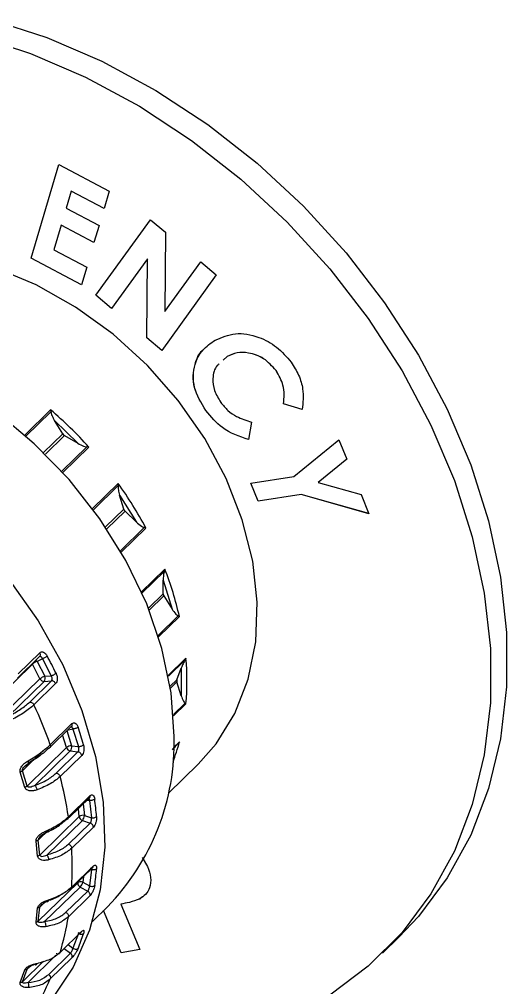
# Model space of a CAD drawing. Header units: millimetres. Extents: x 0 to 279, y 0 to 216.
# Drawn here: x 190.452 to 192.547, y 89.124 to 93.289 of the extents above; entities that cross this region are included whole.
import ezdxf

# ---------------------------------------------------------------- set-up
doc = ezdxf.new("R2010")
doc.units = ezdxf.units.MM

msp = doc.modelspace()

# ---------------------------------------------------------------- linework, layer by layer
at = {"color": 7, "linetype": 'Continuous', "lineweight": 25}
for p, q in [((190.5027, 92.2626), (190.6219, 92.6646)), ((190.5028, 92.2626), (190.6219, 92.6646)), ((190.6219, 92.6646), (190.8384, 92.5499)), ((190.6747, 92.55), (190.6531, 92.4773)), ((190.8162, 92.475), (190.6747, 92.55)), ((190.8162, 92.475), (190.6747, 92.55)), ((190.6747, 92.55), (190.6747, 92.55)), ((190.8384, 92.5499), (190.8162, 92.475)), ((190.6531, 92.4773), (190.7947, 92.4023)), ((190.7813, 92.1024), (191.0155, 92.4272)), ((190.7814, 92.1024), (191.0155, 92.4272)), ((191.0155, 92.4272), (191.0799, 92.3732)), ((190.6313, 92.4038), (190.5999, 92.298)), ((190.7728, 92.3289), (190.6313, 92.4039)), ((190.6313, 92.4039), (190.6313, 92.4038)), ((190.7728, 92.3288), (190.6313, 92.4038)), ((190.7947, 92.4023), (190.7728, 92.3288)), ((191.0799, 92.3732), (191.0774, 92.0324)), ((190.5999, 92.298), (190.7415, 92.223)), ((190.7192, 92.1479), (190.5027, 92.2626)), ((190.5028, 92.2626), (190.5027, 92.2626)), ((190.7192, 92.1479), (190.5028, 92.2626)), ((191.0023, 92.2591), (190.8487, 92.046)), ((191, 91.9191), (191.0023, 92.2591)), ((191, 91.9192), (191.0023, 92.2591)), ((191.0023, 92.2591), (191.0023, 92.2591)), ((190.7415, 92.223), (190.7192, 92.1479)), ((191.0774, 92.0324), (191.2315, 92.2461)), ((191.0774, 92.0324), (191.2315, 92.2461)), ((191.2315, 92.2461), (191.2987, 92.1898)), ((191.2987, 92.1898), (191.0646, 91.865)), ((190.8487, 92.046), (190.7813, 92.1024)), ((190.7814, 92.1024), (190.7813, 92.1024)), ((190.8487, 92.046), (190.7814, 92.1024)), ((191.0774, 92.0324), (191.0774, 92.0324)), ((191.0646, 91.865), (191, 91.9192)), ((191, 91.9192), (191, 91.9191)), ((191.0646, 91.865), (191, 91.9191)), ((191.3453, 91.8383), (191.3281, 91.8229)), ((191.3453, 91.8383), (191.3282, 91.8229)), ((191.3453, 91.8383), (191.3453, 91.8383)), ((191.5554, 91.7788), (191.5554, 91.7787)), ((191.6681, 91.6113), (191.5878, 91.6358)), ((191.5879, 91.6358), (191.5878, 91.6358)), ((191.6681, 91.6113), (191.5879, 91.6358)), ((190.5864, 91.6097), (190.5877, 91.6016)), ((191.2535, 91.6061), (191.2534, 91.606)), ((190.6388, 91.5062), (190.6039, 91.563)), ((190.6039, 91.563), (190.7035, 91.4657)), ((191.4497, 91.5569), (191.4376, 91.4817)), ((190.6463, 91.4988), (190.7035, 91.4657)), ((191.6322, 91.3229), (191.8254, 91.4806)), ((191.8254, 91.4806), (191.8593, 91.397)), ((190.7508, 91.4493), (190.7425, 91.4505)), ((191.8593, 91.397), (191.737, 91.297)), ((191.8593, 91.397), (191.737, 91.297)), ((191.4474, 91.2942), (191.6322, 91.3229)), ((191.737, 91.297), (191.9207, 91.2454)), ((191.737, 91.297), (191.737, 91.297)), ((190.877, 91.2926), (190.8768, 91.2839)), ((191.4791, 91.216), (191.4474, 91.2942)), ((191.4791, 91.216), (191.4474, 91.2942)), ((190.9011, 91.1827), (190.8829, 91.2431)), ((190.8829, 91.2431), (190.9553, 91.1268)), ((191.6639, 91.2448), (191.4791, 91.216)), ((191.6639, 91.2447), (191.4791, 91.216)), ((191.4791, 91.216), (191.4791, 91.216)), ((191.9541, 91.163), (191.6639, 91.2448)), ((191.6639, 91.2448), (191.6639, 91.2447)), ((191.9541, 91.1629), (191.6639, 91.2447)), ((191.9207, 91.2454), (191.9541, 91.1629)), ((190.9065, 91.1739), (190.9553, 91.1268)), ((190.9964, 91.1009), (190.9893, 91.1032)), ((191.0774, 90.9247), (191.0755, 90.9158)), ((191.0701, 90.8184), (191.0705, 90.8764)), ((191.0705, 90.8764), (191.1086, 90.7525)), ((191.0729, 90.809), (191.1086, 90.7525)), ((191.1402, 90.7204), (191.1347, 90.7233)), ((190.4439, 90.4558), (190.5373, 90.5469)), ((190.4469, 90.4736), (190.5402, 90.5647)), ((190.54, 90.549), (190.5396, 90.5483)), ((190.5083, 90.5157), (190.3389, 90.3505)), ((190.5408, 90.4523), (190.5083, 90.5157)), ((190.5514, 90.5392), (190.5288, 90.527)), ((190.5288, 90.527), (190.5613, 90.4636)), ((190.5514, 90.5392), (190.589, 90.4658)), ((191.1681, 90.542), (191.1644, 90.5335)), ((190.5613, 90.4636), (190.589, 90.4658)), ((191.1293, 90.4489), (191.1483, 90.4989)), ((191.1483, 90.4989), (191.1483, 90.3795)), ((190.3714, 90.287), (190.5408, 90.4523)), ((190.406, 90.2922), (190.5586, 90.4412)), ((190.5901, 90.4438), (190.4968, 90.3527)), ((190.6082, 90.432), (190.5149, 90.3409)), ((190.5586, 90.4412), (190.5901, 90.4438)), ((191.1483, 90.3795), (191.1293, 90.4399)), ((191.1644, 90.348), (191.1681, 90.3451)), ((190.5851, 90.1691), (190.6784, 90.2602)), ((190.5782, 90.1533), (190.6715, 90.2444)), ((190.6761, 90.2469), (190.6759, 90.2468)), ((190.6826, 90.2366), (190.7058, 90.161)), ((191.1166, 90.1567), (191.1347, 90.1743)), ((191.1402, 90.1818), (191.1347, 90.1743)), ((190.4856, 89.9914), (190.6549, 90.1567)), ((190.5183, 89.9936), (190.671, 90.1426)), ((190.7042, 90.1381), (190.6109, 90.047)), ((190.671, 90.1426), (190.7042, 90.1381)), ((190.6767, 90.1649), (190.7058, 90.161)), ((190.4743, 90.0756), (190.4916, 90.0893)), ((190.7205, 90.1233), (190.6271, 90.0322)), ((190.4762, 89.9857), (190.456, 90.0516)), ((190.4856, 89.9914), (190.4655, 90.0568)), ((191.0927, 89.9607), (191.2201, 90.085)), ((190.663, 89.859), (190.7563, 89.9501)), ((190.6669, 89.8555), (190.7534, 89.94)), ((190.7537, 89.9298), (190.7616, 89.8551)), ((190.5404, 89.6947), (190.7098, 89.86)), ((190.5708, 89.6945), (190.7234, 89.8435)), ((190.7234, 89.8435), (190.7569, 89.8322)), ((190.7322, 89.8651), (190.7616, 89.8551)), ((190.7569, 89.8322), (190.6635, 89.7411)), ((190.7705, 89.815), (190.6772, 89.7239)), ((190.5308, 89.6899), (190.524, 89.7549)), ((190.5404, 89.6947), (190.5336, 89.7592)), ((190.9799, 89.6841), (191.003, 89.6455)), ((190.6772, 89.5568), (190.7705, 89.6479)), ((190.6809, 89.5563), (190.7675, 89.6408)), ((190.7616, 89.6321), (190.7537, 89.5617)), ((190.5336, 89.4098), (190.703, 89.5751)), ((190.5609, 89.408), (190.7136, 89.557)), ((190.7136, 89.557), (190.7458, 89.5393)), ((190.7254, 89.5772), (190.7537, 89.5617)), ((190.7458, 89.5393), (190.6525, 89.4482)), ((190.7563, 89.5205), (190.663, 89.4294)), ((190.9811, 89.5146), (190.9697, 89.5055)), ((190.9697, 89.5055), (190.9697, 89.5054)), ((190.524, 89.4059), (190.5308, 89.4671)), ((190.5336, 89.4098), (190.5404, 89.4707)), ((190.7661, 89.409), (190.8309, 89.4722)), ((190.888, 89.4836), (190.9703, 89.2878)), ((190.8881, 89.4836), (190.888, 89.4836)), ((190.8899, 89.2738), (190.8136, 89.4554)), ((190.8899, 89.2738), (190.8136, 89.4553)), ((190.6271, 89.2757), (190.7205, 89.3668)), ((190.7058, 89.3565), (190.6826, 89.2935)), ((192.0131, 89.2724), (192.0831, 89.3407)), ((190.6715, 89.2723), (190.5782, 89.1812)), ((190.9703, 89.2879), (190.8899, 89.2738)), ((190.9703, 89.2878), (190.8899, 89.2738)), ((190.8899, 89.2738), (190.8899, 89.2738)), ((190.6784, 89.2528), (190.5851, 89.1617)), ((190.456, 89.1461), (190.4762, 89.201)), ((190.4655, 89.1493), (190.4856, 89.2037))]:
    msp.add_line(p, q, dxfattribs=at)
at = {"color": 8, "linetype": 'Continuous', "lineweight": 25}
for p, q in [((190.4751, 91.5011), (190.5864, 91.6097)), ((190.4802, 91.4966), (190.5877, 91.6016)), ((190.6388, 91.5062), (190.5565, 91.4258)), ((190.564, 91.4184), (190.6463, 91.4988)), ((190.7425, 91.4505), (190.6346, 91.3451)), ((190.7508, 91.4493), (190.6391, 91.3402)), ((190.7668, 91.1851), (190.877, 91.2926)), ((190.7705, 91.1801), (190.8768, 91.2839)), ((190.9011, 91.1827), (190.8225, 91.1061)), ((190.8282, 91.0975), (190.9065, 91.1739)), ((190.9893, 91.1032), (190.8868, 91.0032)), ((190.9964, 91.1009), (190.8902, 90.9973)), ((190.9772, 90.8269), (191.0774, 90.9247)), ((190.9794, 90.822), (191.0755, 90.9158)), ((191.0701, 90.8184), (191.0068, 90.7567)), ((191.0103, 90.7479), (191.0729, 90.809)), ((191.1347, 90.7233), (191.0484, 90.6392)), ((191.1402, 90.7204), (191.0504, 90.6328)), ((190.5083, 90.5157), (190.5074, 90.5177)), ((191.0918, 90.4675), (191.1681, 90.542)), ((191.0926, 90.4634), (191.1644, 90.5335)), ((191.1293, 90.4489), (191.1001, 90.4204)), ((191.1013, 90.4125), (191.1293, 90.4399)), ((191.1644, 90.348), (191.1142, 90.299)), ((191.1681, 90.3451), (191.1146, 90.2928)), ((190.6567, 90.23), (190.6767, 90.1649)), ((190.6826, 90.2366), (190.6572, 90.2305)), ((190.6549, 90.1567), (190.638, 90.2117)), ((191.1167, 90.1589), (191.1402, 90.1818)), ((190.5545, 90.1437), (190.4655, 90.0568)), ((190.7537, 89.9298), (190.7429, 89.9297)), ((190.7098, 89.86), (190.7062, 89.8939)), ((190.727, 89.9142), (190.7322, 89.8651)), ((190.5812, 89.8056), (190.5336, 89.7592)), ((190.7616, 89.6321), (190.7591, 89.6326)), ((190.7282, 89.6025), (190.7254, 89.5772)), ((190.703, 89.5751), (190.7033, 89.5781)), ((190.5585, 89.4883), (190.5404, 89.4707)), ((190.662, 89.3097), (190.6826, 89.2935)), ((190.4893, 89.1466), (190.6087, 89.2632)), ((190.645, 89.2931), (190.6715, 89.2723)), ((190.4655, 89.1493), (190.556, 89.2376)), ((190.4958, 89.2137), (190.4856, 89.2037))]:
    msp.add_line(p, q, dxfattribs=at)
at = {"color": 7, "linetype": 'Continuous', "lineweight": 25, "flags": 128}
for points in [[(190.3297, 93.2891), (190.5697, 93.2113), (190.8069, 93.1091), (191.0386, 92.9838), (191.2619, 92.8369), (191.4743, 92.67), (191.6733, 92.4852), (191.8565, 92.2845), (192.0219, 92.0705), (192.1673, 91.8454), (192.2913, 91.6121), (192.3922, 91.3732), (192.469, 91.1315), (192.5207, 90.8899), (192.5467, 90.6512), (192.5467, 90.4182), (192.5207, 90.1937), (192.469, 89.9802), (192.3922, 89.7802), (192.2913, 89.5962), (192.1673, 89.4302), (192.0831, 89.3407)], [(190.2597, 93.2208), (190.4997, 93.1429), (190.7369, 93.0408), (190.9686, 92.9155), (191.1919, 92.7685), (191.4043, 92.6017), (191.6033, 92.4169), (191.7865, 92.2162), (191.9518, 92.0021), (192.0973, 91.7771), (192.2213, 91.5438), (192.3222, 91.3049), (192.399, 91.0632), (192.4507, 90.8216), (192.4767, 90.5829), (192.4767, 90.3499), (192.4507, 90.1254), (192.399, 89.9118), (192.3222, 89.7119), (192.2213, 89.5279), (192.0973, 89.3619), (191.9518, 89.216), (191.7865, 89.0918)], [(191.2201, 90.085), (191.2977, 90.1729), (191.3789, 90.3038), (191.4362, 90.4511), (191.4684, 90.6115), (191.4749, 90.7817), (191.4555, 90.958), (191.4106, 91.1367), (191.3412, 91.3139), (191.2487, 91.4859), (191.1351, 91.6491), (191.0029, 91.7998), (190.8548, 91.935), (190.6941, 92.0517), (190.5241, 92.1475), (190.3484, 92.2203), (190.1709, 92.2685), (189.9952, 92.2912), (189.8252, 92.2879), (189.6645, 92.2585), (189.5164, 92.2038), (189.3842, 92.1249), (189.2992, 92.0529)], [(191.1175, 90.2049), (191.1043, 90.3924), (191.0647, 90.5835), (190.9997, 90.7744), (190.9104, 90.9615), (190.7986, 91.141), (190.6664, 91.3096), (190.5165, 91.4638), (190.3518, 91.6008), (190.1754, 91.7178), (189.9908, 91.8125), (189.8017, 91.8832), (189.6115, 91.9284), (189.4242, 91.9473), (189.2433, 91.9395), (189.0723, 91.9052), (188.9146, 91.845), (188.7733, 91.76), (188.6772, 91.6787)], [(189.3457, 91.6055), (189.5422, 91.5394), (189.7351, 91.4489), (189.9212, 91.3358), (190.0969, 91.2019), (190.2592, 91.0498), (190.4053, 90.8821), (190.5324, 90.7018), (190.6384, 90.5122), (190.7212, 90.3165), (190.7796, 90.1184), (190.8123, 89.9213), (190.8189, 89.7288), (190.7992, 89.5443), (190.7536, 89.371), (190.6828, 89.2122), (190.5882, 89.0705), (190.5098, 88.9842)]]:
    msp.add_lwpolyline(points, dxfattribs=at)
at = {"color": 7, "linetype": 'Continuous', "lineweight": 25}
for centre, radius, start, end in [((189.4063, 90.236), 1.811, 42.0624, 49.3332), ((190.6573, 91.5175), 0.0217, 211.6391, 239.7564), ((189.4769, 90.2877), 1.7234, 28.1555, 35.6707), ((190.9208, 91.1889), 0.0207, 197.3849, 226.4412), ((189.7164, 90.3947), 1.4606, 12.8836, 21.276), ((191.0876, 90.8187), 0.0176, 180.8733, 213.2863), ((188.8098, 89.6007), 2.0018, 25.952, 28.3364), ((190.5448, 90.4736), 0.0558, 106.6116, 130.8661), ((190.0301, 90.4435), 1.1423, 355.0558, 4.9442), ((190.5773, 90.4102), 0.0558, 106.6116, 130.8661), ((190.5396, 90.4549), 0.0234, 324.2659, 21.7943), ((190.5585, 90.4608), 0.0196, 205.6507, 270.3769), ((191.1424, 90.4444), 0.0139, 160.9634, 199.0366), ((188.7996, 89.5402), 1.893, 19.4057, 25.024), ((189.0233, 89.6869), 1.7713, 15.7863, 18.3733), ((190.1097, 90.1768), 1.0083, 315.6678, 1.598), ((190.6783, 90.1276), 0.0374, 92.4442, 128.7717), ((190.6745, 90.1629), 0.0206, 197.4861, 259.9868), ((190.6483, 90.1603), 0.0288, 322.0151, 9.1751), ((189.0401, 89.6134), 1.6414, 8.6044, 14.7832), ((189.2781, 89.7393), 1.5107, 4.5751, 7.4517), ((190.7268, 89.837), 0.0286, 79.0824, 126.5332), ((190.7301, 89.863), 0.0206, 188.3595, 250.8908), ((190.6946, 89.8678), 0.0377, 319.7791, 355.7912), ((189.2951, 89.6403), 1.3846, 356.5394, 3.4606), ((189.5199, 89.7398), 1.2685, 352.0082, 355.2403), ((190.7225, 89.5744), 0.0196, 177.9293, 242.7477), ((190.7161, 89.5558), 0.0233, 66.4819, 124.2845), ((190.6717, 89.5951), 0.0566, 317.6896, 341.6029), ((189.5111, 89.617), 1.1671, 342.9939, 350.751), ((189.7005, 89.6989), 1.0829, 337.9574, 341.5488), ((189.6494, 89.5676), 1.0199, 328.0607, 336.5476)]:
    msp.add_arc(centre, radius, start, end, dxfattribs=at)
at = {"color": 8, "linetype": 'Continuous', "lineweight": 25}
for centre, radius, start, end in [((190.511, 90.5149), 0.0215, 34.2959, 56.5196), ((190.2532, 90.4111), 0.9162, 339.7206, 345.505)]:
    msp.add_arc(centre, radius, start, end, dxfattribs=at)
at = {"color": 7, "linetype": 'Continuous', "lineweight": 25}
for points, knots in [([(191.2943, 91.9094), (191.322, 91.9214), (191.3774, 91.9454), (191.4748, 91.9293), (191.5612, 91.8833), (191.6009, 91.8373), (191.6207, 91.8143)], [0, 0, 0, 0, 0.280229, 0.559622, 0.779966, 1, 1, 1, 1]), ([(191.2534, 91.606), (191.2339, 91.6392), (191.1948, 91.7054), (191.2002, 91.8011), (191.2365, 91.87), (191.275, 91.8962), (191.2943, 91.9094)], [0, 0, 0, 0, 0.279279, 0.558582, 0.779077, 1, 1, 1, 1]), ([(191.2535, 91.6061), (191.2338, 91.6393), (191.1945, 91.7058), (191.2016, 91.7998), (191.2237, 91.8527), (191.2429, 91.8679), (191.2441, 91.8689)], [0, 0, 0, 0, 0.351852, 0.703733, 0.981526, 1, 1, 1, 1]), ([(191.5554, 91.7787), (191.5387, 91.7974), (191.5052, 91.8347), (191.4416, 91.8563), (191.3866, 91.8574), (191.3591, 91.8447), (191.3453, 91.8383)], [0, 0, 0, 0, 0.278955, 0.558611, 0.779181, 1, 1, 1, 1]), ([(191.5554, 91.7788), (191.5387, 91.7974), (191.5053, 91.8348), (191.4416, 91.8564), (191.3867, 91.8574), (191.3591, 91.8447), (191.3453, 91.8383)], [0, 0, 0, 0, 0.278955, 0.558611, 0.779181, 1, 1, 1, 1]), ([(191.3116, 91.8081), (191.3087, 91.8056), (191.2911, 91.791), (191.2811, 91.7493), (191.2875, 91.6917), (191.3078, 91.6582), (191.3179, 91.6415)], [0, 0, 0, 0, 0.073744, 0.433306, 0.716628, 1, 1, 1, 1]), ([(191.6207, 91.8143), (191.6323, 91.7959), (191.6554, 91.759), (191.6763, 91.6874), (191.6712, 91.6401), (191.6681, 91.6113)], [0, 0, 0, 0, 0.280274, 0.560712, 1, 1, 1, 1]), ([(191.5879, 91.6358), (191.5903, 91.6624), (191.5947, 91.7098), (191.5674, 91.7577), (191.5554, 91.7788)], [0, 0, 0, 0, 0.560366, 1, 1, 1, 1]), ([(191.5878, 91.6358), (191.5903, 91.6624), (191.5947, 91.7098), (191.5674, 91.7577), (191.5554, 91.7787)], [0, 0, 0, 0, 0.560366, 1, 1, 1, 1]), ([(191.3179, 91.6415), (191.3277, 91.6295), (191.3471, 91.6055), (191.3931, 91.5747), (191.4282, 91.5636), (191.4497, 91.5569)], [0, 0, 0, 0, 0.279984, 0.559714, 1, 1, 1, 1]), ([(190.5877, 91.6016), (190.5882, 91.5989), (190.5899, 91.5892), (190.5963, 91.576), (190.6019, 91.5664), (190.6039, 91.563)], [0, 0, 0, 0, 0.199569, 0.716122, 1, 1, 1, 1]), ([(191.4376, 91.4817), (191.3979, 91.495), (191.327, 91.5186), (191.2759, 91.5793), (191.2534, 91.606)], [0, 0, 0, 0, 0.560168, 1, 1, 1, 1]), ([(191.4376, 91.4818), (191.3979, 91.495), (191.327, 91.5186), (191.2759, 91.5793), (191.2535, 91.6061)], [0, 0, 0, 0, 0.560168, 1, 1, 1, 1]), ([(190.7035, 91.4657), (190.7116, 91.4614), (190.7229, 91.4554), (190.7367, 91.4511), (190.7414, 91.4506), (190.7425, 91.4505)], [0, 0, 0, 0, 0.653569, 0.913498, 1, 1, 1, 1]), ([(190.8768, 91.2839), (190.8767, 91.281), (190.8763, 91.2709), (190.8791, 91.2569), (190.8819, 91.2467), (190.8829, 91.2431)], [0, 0, 0, 0, 0.199569, 0.716122, 1, 1, 1, 1]), ([(190.9553, 91.1268), (190.9623, 91.1206), (190.9719, 91.1119), (190.9841, 91.1048), (190.9883, 91.1036), (190.9893, 91.1032)], [0, 0, 0, 0, 0.653569, 0.913498, 1, 1, 1, 1]), ([(191.0755, 90.9158), (191.0748, 90.9131), (191.072, 90.9032), (191.0709, 90.8898), (191.0706, 90.8799), (191.0705, 90.8764)], [0, 0, 0, 0, 0.199569, 0.716122, 1, 1, 1, 1]), ([(191.1086, 90.7525), (191.1137, 90.7451), (191.1209, 90.7346), (191.1304, 90.7256), (191.1338, 90.7238), (191.1347, 90.7233)], [0, 0, 0, 0, 0.653569, 0.913498, 1, 1, 1, 1]), ([(190.5514, 90.5392), (190.5509, 90.5403), (190.5499, 90.5425), (190.5477, 90.5456), (190.5452, 90.5477), (190.5427, 90.5486), (190.5407, 90.5487), (190.5388, 90.5482), (190.5378, 90.5473), (190.5373, 90.5469)], [0, 0, 0, 0, 0.14631, 0.279252, 0.504411, 0.63196, 0.75689, 0.879474, 1, 1, 1, 1]), ([(190.5402, 90.5647), (190.5425, 90.5662), (190.5471, 90.5693), (190.556, 90.5677), (190.5649, 90.5615), (190.5694, 90.5544), (190.5717, 90.5509)], [0, 0, 0, 0, 0.248902, 0.498271, 0.748568, 1, 1, 1, 1]), ([(191.1644, 90.5335), (191.163, 90.531), (191.1579, 90.5222), (191.1528, 90.5104), (191.1495, 90.5019), (191.1483, 90.4989)], [0, 0, 0, 0, 0.199569, 0.716122, 1, 1, 1, 1]), ([(190.5901, 90.4438), (190.5906, 90.4443), (190.5915, 90.4454), (190.5925, 90.4477), (190.5931, 90.4504), (190.5932, 90.4542), (190.5924, 90.4583), (190.5909, 90.4626), (190.5896, 90.4647), (190.589, 90.4658)], [0, 0, 0, 0, 0.120543, 0.243132, 0.368053, 0.495582, 0.720779, 0.853714, 1, 1, 1, 1]), ([(190.6097, 90.4767), (190.6113, 90.4727), (190.6146, 90.4645), (190.6157, 90.4513), (190.6137, 90.4394), (190.6101, 90.4344), (190.6082, 90.432)], [0, 0, 0, 0, 0.251436, 0.501736, 0.7511, 1, 1, 1, 1]), ([(191.1483, 90.3795), (191.1511, 90.3715), (191.1551, 90.3603), (191.1612, 90.3505), (191.1637, 90.3485), (191.1644, 90.348)], [0, 0, 0, 0, 0.6535687, 0.9134985, 1, 1, 1, 1]), ([(190.406, 90.2922), (190.4243, 90.302), (190.4609, 90.3215), (190.4848, 90.3423), (190.4968, 90.3527)], [0, 0, 0, 0, 0.500023, 1, 1, 1, 1]), ([(190.5149, 90.3409), (190.5022, 90.3298), (190.4766, 90.3075), (190.4374, 90.2864), (190.4177, 90.2759)], [0, 0, 0, 0, 0.4984838, 1, 1, 1, 1]), ([(190.6784, 90.2602), (190.6806, 90.2617), (190.685, 90.2648), (190.6926, 90.2628), (190.6996, 90.2563), (190.7027, 90.2489), (190.7043, 90.2452)], [0, 0, 0, 0, 0.248902, 0.498271, 0.748568, 1, 1, 1, 1]), ([(190.6826, 90.2366), (190.6823, 90.2378), (190.6818, 90.2399), (190.6803, 90.243), (190.6785, 90.2452), (190.6764, 90.2462), (190.6747, 90.2463), (190.6731, 90.2457), (190.672, 90.2449), (190.6715, 90.2444)], [0, 0, 0, 0, 0.14631, 0.279252, 0.504411, 0.63196, 0.75689, 0.879474, 1, 1, 1, 1]), ([(191.1347, 90.1743), (191.1327, 90.1723), (191.1256, 90.1651), (191.1169, 90.1561), (191.1108, 90.1497), (191.1086, 90.1474)], [0, 0, 0, 0, 0.199569, 0.716122, 1, 1, 1, 1]), ([(190.5782, 90.1533), (190.5663, 90.1427), (190.5426, 90.1215), (190.507, 90.0993), (190.4893, 90.0882)], [0, 0, 0, 0, 0.499977, 1, 1, 1, 1]), ([(190.4897, 90.0996), (190.5089, 90.1115), (190.547, 90.1351), (190.5724, 90.1578), (190.5851, 90.1691)], [0, 0, 0, 0, 0.501516, 1, 1, 1, 1]), ([(190.7042, 90.1381), (190.7047, 90.1386), (190.7056, 90.1397), (190.7068, 90.1421), (190.7076, 90.1448), (190.7082, 90.1487), (190.708, 90.1531), (190.7071, 90.1575), (190.7063, 90.1598), (190.7058, 90.161)], [0, 0, 0, 0, 0.120543, 0.243132, 0.368053, 0.495582, 0.720779, 0.853714, 1, 1, 1, 1]), ([(190.7278, 90.1688), (190.7286, 90.1646), (190.7304, 90.1563), (190.7295, 90.1428), (190.7262, 90.1308), (190.7224, 90.1258), (190.7205, 90.1233)], [0, 0, 0, 0, 0.251435, 0.501736, 0.7511, 1, 1, 1, 1]), ([(190.456, 90.0516), (190.4556, 90.0539), (190.4547, 90.0587), (190.4565, 90.0662), (190.46, 90.0733), (190.4661, 90.0817), (190.4761, 90.0911), (190.4849, 90.0967), (190.4897, 90.0996)], [0, 0, 0, 0, 0.116749, 0.241492, 0.359214, 0.490782, 0.725952, 1, 1, 1, 1]), ([(190.4655, 90.0568), (190.4653, 90.0578), (190.465, 90.0598), (190.4663, 90.065), (190.4735, 90.0766), (190.4825, 90.0832), (190.4893, 90.0882)], [0, 0, 0, 0, 0.067879, 0.14499, 0.346713, 1, 1, 1, 1]), ([(190.4908, 90.0887), (190.491, 90.0887), (190.4914, 90.0887), (190.4914, 90.0891), (190.4914, 90.0893)], [0, 0, 0, 0, 0.603079, 1, 1, 1, 1]), ([(190.4655, 90.0568), (190.4649, 90.0564), (190.4638, 90.0554), (190.4615, 90.054), (190.4589, 90.0527), (190.4569, 90.052), (190.456, 90.0516)], [0, 0, 0, 0, 0.249955, 0.5, 0.750045, 1, 1, 1, 1]), ([(190.5183, 89.9936), (190.5371, 90.0014), (190.5748, 90.0168), (190.5988, 90.0369), (190.6109, 90.047)], [0, 0, 0, 0, 0.500023, 1, 1, 1, 1]), ([(190.6271, 90.0322), (190.6143, 90.0214), (190.5886, 89.9998), (190.5483, 89.9831), (190.5281, 89.9748)], [0, 0, 0, 0, 0.498484, 1, 1, 1, 1]), ([(190.4856, 89.9914), (190.485, 89.9909), (190.4839, 89.9899), (190.4817, 89.9884), (190.4791, 89.9869), (190.4772, 89.9861), (190.4762, 89.9857)], [0, 0, 0, 0, 0.2499958, 0.4999914, 0.7499715, 1, 1, 1, 1]), ([(190.5281, 89.9748), (190.5229, 89.9732), (190.5133, 89.9702), (190.5006, 89.9698), (190.4913, 89.9717), (190.4847, 89.9748), (190.4791, 89.9793), (190.4772, 89.9836), (190.4762, 89.9857)], [0, 0, 0, 0, 0.271888, 0.508743, 0.639286, 0.758136, 0.883792, 1, 1, 1, 1]), ([(190.5183, 89.9936), (190.5113, 89.9901), (190.503, 89.986), (190.4928, 89.9862), (190.4895, 89.9871), (190.4873, 89.9886), (190.4861, 89.9901), (190.4857, 89.991), (190.4856, 89.9914)], [0, 0, 0, 0, 0.633437, 0.750887, 0.848181, 0.928997, 0.965242, 1, 1, 1, 1]), ([(190.5183, 89.9936), (190.5195, 89.9926), (190.5217, 89.9905), (190.5247, 89.9853), (190.5269, 89.9798), (190.5277, 89.9765), (190.5281, 89.9748)], [0, 0, 0, 0, 0.279633, 0.559107, 0.779383, 1, 1, 1, 1]), ([(190.7537, 89.9298), (190.7537, 89.9309), (190.7536, 89.9329), (190.7529, 89.9359), (190.7518, 89.938), (190.7502, 89.9389), (190.7488, 89.9389), (190.7473, 89.9384), (190.7463, 89.9375), (190.7458, 89.937)], [0, 0, 0, 0, 0.14631, 0.279252, 0.504411, 0.63196, 0.75689, 0.879474, 1, 1, 1, 1]), ([(190.7563, 89.9501), (190.7584, 89.9516), (190.7627, 89.9546), (190.7689, 89.9527), (190.7738, 89.9462), (190.7753, 89.9389), (190.7761, 89.9353)], [0, 0, 0, 0, 0.2489022, 0.4982708, 0.7485683, 1, 1, 1, 1]), ([(190.5609, 89.7879), (190.5795, 89.797), (190.6165, 89.8151), (190.6405, 89.8357), (190.6525, 89.8459)], [0, 0, 0, 0, 0.5000234, 1, 1, 1, 1]), ([(190.5649, 89.797), (190.5848, 89.8067), (190.6246, 89.826), (190.6502, 89.848), (190.663, 89.859)], [0, 0, 0, 0, 0.501516, 1, 1, 1, 1]), ([(190.7569, 89.8322), (190.7573, 89.8327), (190.7583, 89.8338), (190.7596, 89.8361), (190.7607, 89.8389), (190.7618, 89.8428), (190.7623, 89.8472), (190.7622, 89.8516), (190.7618, 89.8539), (190.7616, 89.8551)], [0, 0, 0, 0, 0.120543, 0.243131, 0.368052, 0.49558, 0.720778, 0.853714, 1, 1, 1, 1]), ([(190.784, 89.8598), (190.7841, 89.8557), (190.7842, 89.8476), (190.7813, 89.8343), (190.7766, 89.8224), (190.7726, 89.8175), (190.7705, 89.815)], [0, 0, 0, 0, 0.251436, 0.501738, 0.751102, 1, 1, 1, 1]), ([(190.532, 89.7748), (190.5339, 89.7768), (190.5393, 89.7825), (190.5506, 89.7902), (190.5599, 89.7947), (190.5649, 89.797)], [0, 0, 0, 0, 0.204257, 0.574688, 1, 1, 1, 1]), ([(190.5609, 89.7879), (190.5619, 89.7876), (190.5638, 89.787), (190.5653, 89.7891), (190.5656, 89.7926), (190.5651, 89.7955), (190.5649, 89.797)], [0, 0, 0, 0, 0.2796331, 0.5591074, 0.7793828, 1, 1, 1, 1]), ([(190.5336, 89.7592), (190.5331, 89.7588), (190.5319, 89.7578), (190.5296, 89.7567), (190.527, 89.7556), (190.525, 89.7551), (190.524, 89.7549)], [0, 0, 0, 0, 0.249955, 0.5, 0.750045, 1, 1, 1, 1]), ([(190.5609, 89.7879), (190.5538, 89.7834), (190.5446, 89.7777), (190.5358, 89.767), (190.5337, 89.7622), (190.5336, 89.7602), (190.5336, 89.7592)], [0, 0, 0, 0, 0.653287, 0.85501, 0.932121, 1, 1, 1, 1]), ([(190.6635, 89.7411), (190.6515, 89.7313), (190.6274, 89.7118), (190.5896, 89.7003), (190.5708, 89.6945)], [0, 0, 0, 0, 0.499977, 1, 1, 1, 1]), ([(190.6772, 89.7239), (190.6644, 89.7135), (190.6386, 89.6925), (190.5981, 89.6801), (190.5778, 89.6738)], [0, 0, 0, 0, 0.498484, 1, 1, 1, 1]), ([(190.5404, 89.6947), (190.5399, 89.6942), (190.5388, 89.6932), (190.5365, 89.6919), (190.5338, 89.6907), (190.5318, 89.6901), (190.5308, 89.6899)], [0, 0, 0, 0, 0.249996, 0.499991, 0.749971, 1, 1, 1, 1]), ([(190.5778, 89.6738), (190.5727, 89.6728), (190.5631, 89.6709), (190.5509, 89.6719), (190.5424, 89.6748), (190.5368, 89.6785), (190.5324, 89.6834), (190.5313, 89.6878), (190.5308, 89.6899)], [0, 0, 0, 0, 0.274019, 0.509215, 0.640734, 0.758506, 0.883225, 1, 1, 1, 1]), ([(190.5404, 89.6947), (190.5406, 89.6939), (190.5411, 89.6922), (190.5439, 89.6896), (190.5541, 89.6876), (190.5635, 89.6915), (190.5708, 89.6945)], [0, 0, 0, 0, 0.067879, 0.14499, 0.346713, 1, 1, 1, 1]), ([(190.5708, 89.6945), (190.5718, 89.6932), (190.574, 89.6904), (190.5763, 89.6846), (190.5776, 89.6788), (190.5778, 89.6755), (190.5778, 89.6738)], [0, 0, 0, 0, 0.279633, 0.559107, 0.779383, 1, 1, 1, 1]), ([(190.7705, 89.6479), (190.7726, 89.6494), (190.7766, 89.6525), (190.7813, 89.6509), (190.7842, 89.6449), (190.7841, 89.638), (190.784, 89.6345)], [0, 0, 0, 0, 0.248902, 0.498271, 0.748568, 1, 1, 1, 1]), ([(191.003, 89.6455), (191.0086, 89.6294), (191.0199, 89.5974), (191.0145, 89.5549), (190.9965, 89.5237), (190.9786, 89.5115), (190.9697, 89.5054)], [0, 0, 0, 0, 0.28008, 0.559344, 0.779569, 1, 1, 1, 1]), ([(190.5778, 89.5023), (190.5981, 89.5098), (190.6386, 89.5248), (190.6644, 89.5461), (190.6772, 89.5568)], [0, 0, 0, 0, 0.5015162, 1, 1, 1, 1]), ([(190.7458, 89.5393), (190.7463, 89.5398), (190.7473, 89.5409), (190.7488, 89.5432), (190.7502, 89.5459), (190.7518, 89.5497), (190.7529, 89.554), (190.7536, 89.5583), (190.7537, 89.5605), (190.7537, 89.5617)], [0, 0, 0, 0, 0.1205432, 0.2431313, 0.368053, 0.4955811, 0.7207787, 0.853714, 1, 1, 1, 1]), ([(190.7761, 89.5634), (190.7753, 89.5596), (190.7738, 89.5519), (190.7689, 89.5393), (190.7627, 89.5278), (190.7584, 89.523), (190.7563, 89.5205)], [0, 0, 0, 0, 0.251436, 0.501736, 0.751101, 1, 1, 1, 1]), ([(190.6345, 89.5262), (190.6311, 89.5236), (190.615, 89.5114), (190.5903, 89.5028), (190.5708, 89.496)], [0, 0, 0, 0, 0.209731, 1, 1, 1, 1]), ([(190.9697, 89.5054), (190.9551, 89.5001), (190.929, 89.4905), (190.9006, 89.4857), (190.888, 89.4836)], [0, 0, 0, 0, 0.559601, 1, 1, 1, 1]), ([(190.9697, 89.5055), (190.9551, 89.5001), (190.929, 89.4905), (190.9006, 89.4857), (190.8881, 89.4836)], [0, 0, 0, 0, 0.559601, 1, 1, 1, 1]), ([(190.5404, 89.4707), (190.5399, 89.4702), (190.5388, 89.4693), (190.5365, 89.4683), (190.5338, 89.4675), (190.5318, 89.4673), (190.5308, 89.4671)], [0, 0, 0, 0, 0.249955, 0.5, 0.750045, 1, 1, 1, 1]), ([(190.5404, 89.4707), (190.5406, 89.4715), (190.5411, 89.4734), (190.5439, 89.4778), (190.5541, 89.4872), (190.5635, 89.4922), (190.5708, 89.496)], [0, 0, 0, 0, 0.067879, 0.14499, 0.346713, 1, 1, 1, 1]), ([(190.5452, 89.4868), (190.5465, 89.4878), (190.5518, 89.4918), (190.5631, 89.4972), (190.5727, 89.5006), (190.5778, 89.5023)], [0, 0, 0, 0, 0.1322, 0.532973, 1, 1, 1, 1]), ([(190.5708, 89.496), (190.5718, 89.4954), (190.574, 89.494), (190.5763, 89.4953), (190.5776, 89.4982), (190.5778, 89.5009), (190.5778, 89.5023)], [0, 0, 0, 0, 0.2796333, 0.5591074, 0.7793827, 1, 1, 1, 1]), ([(190.5609, 89.408), (190.5795, 89.412), (190.6165, 89.4198), (190.6405, 89.4387), (190.6525, 89.4482)], [0, 0, 0, 0, 0.500023, 1, 1, 1, 1]), ([(190.663, 89.4294), (190.6502, 89.4193), (190.6246, 89.3989), (190.5848, 89.3904), (190.5649, 89.3862)], [0, 0, 0, 0, 0.498484, 1, 1, 1, 1]), ([(190.5336, 89.4098), (190.5331, 89.4093), (190.5319, 89.4084), (190.5296, 89.4072), (190.527, 89.4063), (190.525, 89.406), (190.524, 89.4059)], [0, 0, 0, 0, 0.249996, 0.499991, 0.749971, 1, 1, 1, 1]), ([(190.5649, 89.3862), (190.5599, 89.3857), (190.5506, 89.3848), (190.5394, 89.387), (190.5319, 89.3906), (190.5273, 89.3946), (190.5241, 89.3997), (190.524, 89.4039), (190.524, 89.4059)], [0, 0, 0, 0, 0.271887, 0.508743, 0.639286, 0.758137, 0.883792, 1, 1, 1, 1]), ([(190.5609, 89.408), (190.5538, 89.4056), (190.5446, 89.4023), (190.5358, 89.4048), (190.5337, 89.4074), (190.5336, 89.4091), (190.5336, 89.4098)], [0, 0, 0, 0, 0.653287, 0.85501, 0.932121, 1, 1, 1, 1]), ([(190.5609, 89.408), (190.5619, 89.4064), (190.5638, 89.403), (190.5653, 89.3967), (190.5656, 89.3909), (190.5651, 89.3878), (190.5649, 89.3862)], [0, 0, 0, 0, 0.279633, 0.559107, 0.779383, 1, 1, 1, 1]), ([(190.7205, 89.3668), (190.7224, 89.3684), (190.7262, 89.3715), (190.7295, 89.3706), (190.7304, 89.3655), (190.7286, 89.3593), (190.7278, 89.3562)], [0, 0, 0, 0, 0.248902, 0.498271, 0.748568, 1, 1, 1, 1]), ([(190.5281, 89.2284), (190.5483, 89.2339), (190.5886, 89.2446), (190.6143, 89.2654), (190.6271, 89.2757)], [0, 0, 0, 0, 0.501516, 1, 1, 1, 1]), ([(190.6715, 89.2723), (190.672, 89.2728), (190.6731, 89.2739), (190.6747, 89.2761), (190.6764, 89.2787), (190.6785, 89.2823), (190.6803, 89.2863), (190.6818, 89.2904), (190.6823, 89.2924), (190.6826, 89.2935)], [0, 0, 0, 0, 0.120543, 0.243132, 0.368054, 0.495582, 0.720779, 0.853714, 1, 1, 1, 1]), ([(190.7043, 89.2925), (190.7027, 89.2891), (190.6996, 89.2822), (190.6926, 89.2706), (190.685, 89.2599), (190.6806, 89.2551), (190.6784, 89.2528)], [0, 0, 0, 0, 0.251435, 0.501736, 0.7511, 1, 1, 1, 1]), ([(190.4849, 89.2117), (190.4869, 89.2131), (190.4912, 89.2162), (190.5005, 89.2206), (190.5133, 89.2251), (190.5229, 89.2273), (190.5281, 89.2284)], [0, 0, 0, 0, 0.155202, 0.328659, 0.638702, 1, 1, 1, 1]), ([(190.4856, 89.2037), (190.4859, 89.2045), (190.4868, 89.2062), (190.4904, 89.21), (190.5016, 89.218), (190.5111, 89.2222), (190.5183, 89.2254)], [0, 0, 0, 0, 0.067879, 0.14499, 0.346713, 1, 1, 1, 1]), ([(190.5183, 89.2254), (190.5195, 89.2244), (190.5217, 89.2224), (190.5247, 89.2226), (190.5269, 89.2247), (190.5277, 89.2272), (190.5281, 89.2284)], [0, 0, 0, 0, 0.279633, 0.559107, 0.779383, 1, 1, 1, 1]), ([(190.4856, 89.2037), (190.485, 89.2033), (190.4839, 89.2024), (190.4817, 89.2016), (190.4791, 89.201), (190.4772, 89.201), (190.4762, 89.201)], [0, 0, 0, 0, 0.249955, 0.5, 0.750045, 1, 1, 1, 1]), ([(190.4893, 89.1466), (190.507, 89.1489), (190.5426, 89.1535), (190.5663, 89.172), (190.5782, 89.1812)], [0, 0, 0, 0, 0.500023, 1, 1, 1, 1]), ([(190.4897, 89.1244), (190.485, 89.1244), (190.4762, 89.1243), (190.4662, 89.1274), (190.46, 89.1314), (190.4566, 89.1356), (190.4547, 89.1405), (190.4556, 89.1443), (190.456, 89.1461)], [0, 0, 0, 0, 0.271888, 0.508742, 0.639285, 0.758136, 0.883791, 1, 1, 1, 1]), ([(190.4655, 89.1493), (190.4649, 89.1488), (190.4638, 89.1478), (190.4615, 89.1469), (190.4589, 89.1462), (190.4569, 89.1461), (190.456, 89.1461)], [0, 0, 0, 0, 0.249996, 0.499991, 0.749971, 1, 1, 1, 1]), ([(190.4893, 89.1466), (190.4825, 89.1446), (190.4735, 89.142), (190.4663, 89.1447), (190.465, 89.1471), (190.4653, 89.1486), (190.4655, 89.1493)], [0, 0, 0, 0, 0.653287, 0.85501, 0.932121, 1, 1, 1, 1]), ([(190.4893, 89.1466), (190.4901, 89.1447), (190.4916, 89.1409), (190.4921, 89.1344), (190.4915, 89.1287), (190.4903, 89.1258), (190.4897, 89.1244)], [0, 0, 0, 0, 0.279633, 0.559107, 0.779383, 1, 1, 1, 1]), ([(190.5851, 89.1617), (190.5724, 89.1518), (190.547, 89.132), (190.5089, 89.1269), (190.4897, 89.1244)], [0, 0, 0, 0, 0.498484, 1, 1, 1, 1])]:
    msp.add_open_spline(points, degree=3, knots=knots, dxfattribs=at)
for points in [[(190.5373, 90.5469), (190.5385, 90.5478), (190.541, 90.5496), (190.5426, 90.5541), (190.5426, 90.5594), (190.541, 90.5629), (190.5402, 90.5647)], [(190.5717, 90.5509), (190.5705, 90.5498), (190.5681, 90.5477), (190.5626, 90.5442), (190.5567, 90.5412), (190.5531, 90.5399), (190.5514, 90.5392)], [(190.589, 90.4658), (190.5908, 90.4664), (190.5944, 90.4675), (190.6005, 90.4703), (190.6061, 90.4736), (190.6085, 90.4757), (190.6097, 90.4767)], [(190.6082, 90.432), (190.6073, 90.4337), (190.6053, 90.4371), (190.6006, 90.4411), (190.5953, 90.4436), (190.5918, 90.4437), (190.5901, 90.4438)], [(190.4968, 90.3527), (190.4985, 90.3526), (190.502, 90.3525), (190.5073, 90.35), (190.512, 90.346), (190.5139, 90.3426), (190.5149, 90.3409)], [(190.6715, 90.2444), (190.673, 90.245), (190.676, 90.2461), (190.6787, 90.25), (190.6798, 90.2548), (190.6789, 90.2584), (190.6784, 90.2602)], [(190.7043, 90.2452), (190.703, 90.2442), (190.7006, 90.2422), (190.6948, 90.2394), (190.6884, 90.2374), (190.6845, 90.2369), (190.6826, 90.2366)], [(190.5851, 90.1691), (190.5855, 90.1673), (190.5864, 90.1637), (190.5853, 90.1589), (190.5826, 90.155), (190.5797, 90.1539), (190.5782, 90.1533)], [(190.7205, 90.1233), (190.7198, 90.1251), (190.7185, 90.1287), (190.7145, 90.1333), (190.7095, 90.1368), (190.706, 90.1377), (190.7042, 90.1381)], [(190.7058, 90.161), (190.7078, 90.1611), (190.7118, 90.1614), (190.7182, 90.1632), (190.7241, 90.1658), (190.7265, 90.1678), (190.7278, 90.1688)], [(190.6109, 90.047), (190.6126, 90.0466), (190.6162, 90.0457), (190.6212, 90.0422), (190.6252, 90.0376), (190.6265, 90.034), (190.6271, 90.0322)], [(190.7458, 89.937), (190.7475, 89.9372), (190.7508, 89.9376), (190.7544, 89.9406), (190.7566, 89.9448), (190.7564, 89.9483), (190.7563, 89.9501)], [(190.7761, 89.9353), (190.7749, 89.9343), (190.7724, 89.9324), (190.7664, 89.9303), (190.7598, 89.9293), (190.7557, 89.9296), (190.7537, 89.9298)], [(190.663, 89.859), (190.6631, 89.8572), (190.6632, 89.8537), (190.6611, 89.8495), (190.6574, 89.8465), (190.6541, 89.8461), (190.6525, 89.8459)], [(190.7616, 89.8551), (190.7636, 89.8548), (190.7677, 89.8543), (190.7743, 89.8551), (190.7803, 89.857), (190.7828, 89.8589), (190.784, 89.8598)], [(190.7705, 89.815), (190.7703, 89.8168), (190.7697, 89.8204), (190.7665, 89.8255), (190.7621, 89.8298), (190.7586, 89.8314), (190.7569, 89.8322)], [(190.6635, 89.7411), (190.6653, 89.7403), (190.6688, 89.7387), (190.6732, 89.7344), (190.6763, 89.7293), (190.6769, 89.7257), (190.6772, 89.7239)], [(190.7569, 89.6382), (190.7586, 89.638), (190.7621, 89.6376), (190.7665, 89.6396), (190.7697, 89.643), (190.7703, 89.6462), (190.7705, 89.6479)], [(190.784, 89.6345), (190.7828, 89.6336), (190.7803, 89.6318), (190.7743, 89.6305), (190.7677, 89.6304), (190.7636, 89.6315), (190.7616, 89.6321)], [(190.6772, 89.5568), (190.6769, 89.5551), (190.6763, 89.5519), (190.6732, 89.5485), (190.6688, 89.5465), (190.6653, 89.5469), (190.6635, 89.5471)], [(190.7537, 89.5617), (190.7557, 89.561), (190.7598, 89.5597), (190.7664, 89.5595), (190.7724, 89.5607), (190.7749, 89.5625), (190.7761, 89.5634)], [(190.7563, 89.5205), (190.7564, 89.5222), (190.7566, 89.5257), (190.7544, 89.5311), (190.7508, 89.536), (190.7475, 89.5382), (190.7458, 89.5393)], [(190.6525, 89.4482), (190.6541, 89.4471), (190.6574, 89.4449), (190.6611, 89.44), (190.6632, 89.4346), (190.6631, 89.4311), (190.663, 89.4294)], [(190.7042, 89.3608), (190.706, 89.3603), (190.7095, 89.3592), (190.7145, 89.36), (190.7185, 89.3625), (190.7198, 89.3654), (190.7205, 89.3668)], [(190.7278, 89.3562), (190.7265, 89.3553), (190.7241, 89.3536), (190.7182, 89.3529), (190.7118, 89.3537), (190.7078, 89.3556), (190.7058, 89.3565)], [(190.6271, 89.2757), (190.6265, 89.2743), (190.6252, 89.2714), (190.6212, 89.2689), (190.6162, 89.2681), (190.6126, 89.2692), (190.6109, 89.2697)], [(190.6784, 89.2528), (190.6789, 89.2543), (190.6798, 89.2574), (190.6787, 89.2629), (190.676, 89.2682), (190.673, 89.2709), (190.6715, 89.2723)], [(190.6826, 89.2935), (190.6845, 89.2925), (190.6884, 89.2904), (190.6948, 89.2894), (190.7006, 89.2899), (190.703, 89.2916), (190.7043, 89.2925)], [(190.5782, 89.1812), (190.5797, 89.1798), (190.5826, 89.1771), (190.5853, 89.1718), (190.5864, 89.1663), (190.5855, 89.1632), (190.5851, 89.1617)]]:
    msp.add_open_spline(points, degree=3, dxfattribs=at)
at = {"color": 8, "linetype": 'Continuous', "lineweight": 25}
for points, knots in [([(190.4914, 90.0893), (190.4917, 90.09), (190.4922, 90.0913), (190.4914, 90.0952), (190.4903, 90.0982), (190.4897, 90.0996)], [0, 0, 0, 0, 0.3492484, 0.6743723, 1, 1, 1, 1]), ([(190.524, 89.7549), (190.524, 89.7571), (190.5242, 89.7618), (190.5273, 89.7687), (190.5304, 89.7728), (190.532, 89.7748)], [0, 0, 0, 0, 0.322138, 0.670604, 1, 1, 1, 1]), ([(190.5308, 89.4671), (190.5313, 89.4693), (190.5324, 89.4736), (190.5368, 89.4796), (190.5412, 89.4841), (190.5442, 89.4862), (190.5452, 89.4868)], [0, 0, 0, 0, 0.282543, 0.584432, 0.86933, 1, 1, 1, 1]), ([(190.4762, 89.201), (190.4771, 89.2029), (190.4791, 89.2068), (190.4829, 89.21), (190.4849, 89.2117)], [0, 0, 0, 0, 0.483449, 1, 1, 1, 1])]:
    msp.add_open_spline(points, degree=3, knots=knots, dxfattribs=at)

doc.saveas('drawing.dxf')
